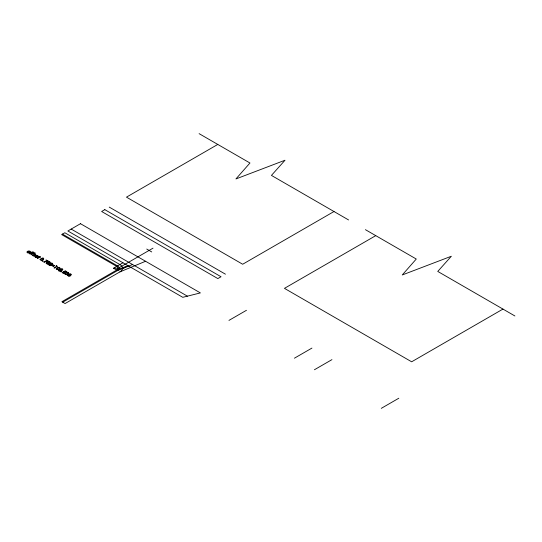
<?xml version="1.0" encoding="UTF-8"?>
<svg xmlns="http://www.w3.org/2000/svg" width="542" height="542" viewBox="0 0 542 542"><rect width="100%" height="100%" fill="white"/><g stroke="black" fill="none" stroke-linecap="round" stroke-linejoin="round"><path stroke-width="0.81" d="M34.315 255.688C29.139 254.164 36.836 258.168 34.234 254.828M34.248 254.706C39.281 256.014 31.66 252.423 34.329 255.628M37.967 258.148L40.284 257.294L39.837 257.037L40.406 256.712L39.038 256.576L37.655 257.809M29.444 252.328L29.83 251.698L28.916 251.38A1.592 0.915 0 0 0 28.204 251.617M28.103 251.664L27.656 252.294L28.584 252.647A1.545 0.894 0 0 0 29.343 252.376M217.782 144.436L126.469 197.153L242.674 264.245L333.994 211.522M31.985 252.159L30.982 252.321L31.348 252.531L29.329 253.697L29.756 253.941L33.218 252.369M33.523 253.046L32.859 253.006L30.867 254.577L31.294 254.828L34.756 253.256M61.368 270.763L62.12 270.329A1.721 0.989 0 0 0 62.438 268.94M122.553 268.791L127.959 265.668L116.713 270.058L113.529 268.222L122.953 262.782M153 248.168L119.918 267.267L119.213 268.222L113.529 268.222M62.736 302.192L117.553 270.546L132.58 264.516M119.897 271.901L65.081 303.547L61.903 301.704L116.713 270.058A4.505 2.602 0 0 0 116.713 266.386L61.632 234.584L64.816 232.748L119.897 264.543A9.004 5.196 0 0 1 119.897 271.901L145.574 261.271M228.948 320.403L246.468 310.288M375.762 235.641L284.448 288.358L411.649 361.799L502.962 309.082M294.414 358.201L311.935 348.086M314.421 369.752L331.941 359.637M381.283 408.35L398.804 398.234M44.085 261.82L43.706 261.996L44.512 262.064M33.408 252.504L33.78 252.348M34.939 253.385L35.318 253.236M35.962 256.291L37.771 257.016A1.491 0.86 0 0 0 37.954 255.81A1.558 0.901 0 0 0 35.786 255.939M62.276 269.008C56.314 268.337 63.414 271.589 59.315 270.661A1.87 1.084 0 0 1 58.834 270.262L58.455 270.411A2.175 1.253 0 0 0 58.983 270.851M199.104 133.65L249.957 163.006L235.926 178.948L285.024 160.222L271.434 175.405L348.581 219.95M365.423 229.672L416.27 259.029L402.245 274.97L451.337 256.244L437.753 271.427L514.9 315.972M109.24 207.098L225.445 274.191M146.733 249.056L151.733 251.942M71.192 229.07L187.397 296.162M62.472 234.103L117.553 265.898A5.684 3.279 0 0 1 117.553 270.546M36.341 256.102L37.473 256.691A0.813 0.467 0 0 0 37.547 256.034A0.928 0.535 0 0 0 36.382 256.115M63.712 271.948L63.394 271.725L65.318 270.824L66.903 271.732L65.318 271.244L64.302 271.705A1.287 0.745 0 0 1 64.986 271.894M65.013 271.881A1.504 0.867 0 0 1 64.43 273.229A1.504 0.867 0 0 1 62.35 272.531A1.138 0.657 0 0 1 62.764 272.057C62.147 273.121 65.419 273.249 64.559 272.07A0.84 0.481 0 0 0 63.692 271.888M60.494 270.058A0.942 0.542 0 0 0 61.47 270.234L62.181 269.659L61.944 269.218A0.996 0.576 0 0 0 60.657 269.34A0.996 0.576 0 0 0 60.535 270.045M61.354 270.763A1.768 1.023 0 0 1 58.861 270.939M52.459 264.361A1.111 0.644 0 0 1 51.212 264.462A1.206 0.698 0 0 1 51.199 265.173A1.206 0.698 0 0 1 50.135 265.519M50.196 263.995A1.274 0.732 0 0 1 51.714 263.073A1.274 0.732 0 0 1 52.337 264.293M50.101 265.404A1.538 0.888 0 0 1 48.773 264.909A1.538 0.888 0 0 1 48.916 264.001M49.004 264.029A1.199 0.691 0 0 1 50.345 263.974M49.966 262.917A1.111 0.644 0 0 1 48.719 263.019A1.206 0.698 0 0 1 48.59 263.825M47.696 262.552A1.274 0.732 0 0 1 49.214 261.63A1.274 0.732 0 0 1 49.844 262.85M48.543 263.805A1.22 0.705 0 0 1 47.601 264.049M47.608 263.968A1.538 0.888 0 0 1 46.28 263.466A1.538 0.888 0 0 1 46.416 262.558M46.504 262.585A1.199 0.691 0 0 1 47.845 262.531M44.519 262.071A7.791 4.499 0 0 1 46.063 261.488A6.687 3.862 0 0 1 48.048 261.264L48.394 261.048L45.914 260.018L47.628 261.007A6.924 3.997 0 0 0 44.058 261.8M37.886 258.629A0.772 0.447 0 0 1 37.601 258.507M37.486 258.548A0.921 0.535 0 0 1 37.642 257.796M35.745 255.919A6.131 3.543 0 0 0 35.589 256.007A1.653 0.955 0 0 0 35.155 257.023A1.653 0.955 0 0 0 36.612 257.646L36.727 257.348A1.396 0.806 0 0 1 35.84 257.098M35.725 257.145A1.07 0.617 0 0 1 35.989 256.312M33.489 253.033A1.125 0.65 0 0 1 35.108 252.985M31.951 252.145A1.125 0.65 0 0 1 33.57 252.105M27.608 251.339A1.646 0.948 0 0 1 30.067 251.251A1.646 0.948 0 0 1 29.918 252.674M29.83 252.728A1.64 0.948 0 0 1 27.439 252.768A1.64 0.948 0 0 1 27.513 251.386M40.033 259.598C44.363 263.026 45.521 254.591 40.033 259.55M56.199 268.934C60.65 272.369 61.652 263.839 56.199 268.934M64.884 273.947C69.288 277.389 70.325 268.879 64.884 273.947M67.377 275.383C71.822 278.832 72.811 270.309 67.377 275.383M43.59 258.778C39.41 262.789 40.23 256.813 43.59 258.798M59.755 268.114C56.022 272.05 56.016 266.23 59.755 268.134M68.441 273.127C64.396 277.064 64.993 271.237 68.441 273.127M70.934 274.564C66.964 278.507 67.384 272.707 70.934 274.564M80.487 223.697L67.879 230.98L182.769 297.314L200.384 292.917L80.487 223.697M104.823 209.652L101.639 211.488L217.843 278.581L221.028 276.745L104.823 209.652M42.52 260.81L42.086 261.061L42.947 261.054L42.52 260.81M51.985 265.343L51.619 265.56L53.794 266.393L51.985 265.343M52.899 264.814L52.533 265.024L54.708 265.858L52.899 264.814M56.368 265.783L56.022 265.98L56.68 266.352L53.963 267.917L54.39 268.161L57.554 266.339L56.368 265.783M61.192 271.583L60.751 271.833L61.619 271.833L61.192 271.583M51.097 264.184A0.766 0.44 0 0 0 52.262 263.818A0.766 0.44 0 0 0 51.131 263.419A0.766 0.44 0 0 0 51.097 264.184M49.593 265.072A0.86 0.495 0 0 0 50.901 264.659A0.86 0.495 0 0 0 49.634 264.211A0.86 0.495 0 0 0 49.593 265.072M48.597 262.741A0.766 0.44 0 0 0 49.762 262.375A0.766 0.44 0 0 0 48.631 261.976A0.766 0.44 0 0 0 48.597 262.741M47.1 263.629A0.86 0.495 0 0 0 48.401 263.216A0.86 0.495 0 0 0 47.134 262.768A0.86 0.495 0 0 0 47.1 263.629"/></g></svg>
